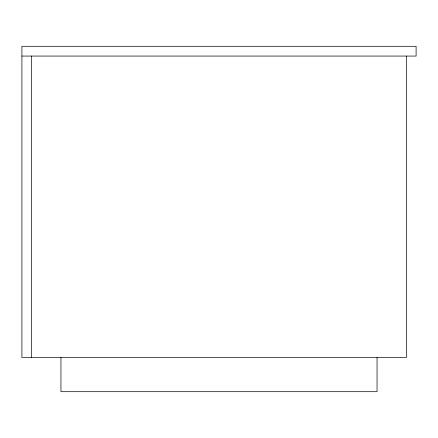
<?xml version="1.0" encoding="UTF-8"?>
<svg xmlns="http://www.w3.org/2000/svg" width="438" height="438" viewBox="0 0 438 438"><rect width="100%" height="100%" fill="white"/><g stroke="black" fill="none" stroke-linecap="round" stroke-linejoin="round"><path stroke-width="0.66" d="M21.9 56.069L416.1 56.069L416.1 46.308L21.9 46.308L21.9 357.517L406.338 357.517L406.338 56.069M377.047 357.517L377.047 391.692L60.953 391.692L60.953 357.517M31.662 56.069L31.662 357.517"/></g></svg>
